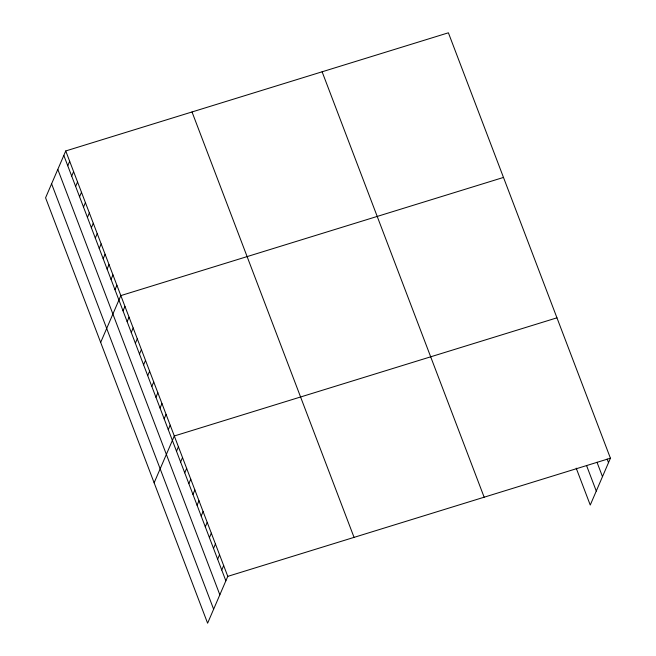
<?xml version="1.0" encoding="UTF-8"?>
<svg xmlns="http://www.w3.org/2000/svg" width="656" height="656" viewBox="0 0 656 656"><rect width="100%" height="100%" fill="white"/><g stroke="black" fill="none" stroke-linecap="round" stroke-linejoin="round"><path stroke-width="0.98" d="M65.748 150.954L45.576 197.792L207.608 623.2L227.78 576.362L65.748 150.954L448.392 32.8L610.424 458.208L590.252 505.046L576.206 468.154M67.757 165.747L69.684 161.286M71.693 176.07L73.611 171.618M75.629 186.402L77.547 181.95M79.565 196.734L81.483 192.282M83.501 207.066L85.419 202.606M87.437 217.398L89.355 212.938M91.373 227.73L93.291 223.27M95.309 238.062L97.227 233.602M99.245 248.394L101.163 243.934M103.172 258.726L105.099 254.266M107.108 269.058L109.035 264.598M111.044 279.39L112.963 274.93M114.98 289.722L116.899 285.262M100.663 342.432L120.835 295.594L503.48 177.44M123.033 310.846L124.952 306.393M127.141 321.645L129.06 317.192M131.257 332.444L133.176 327.992M135.374 343.244L137.293 338.783M139.482 354.043L141.401 349.582M143.598 364.843L145.517 360.382M147.707 375.642L149.634 371.181M151.823 386.441L153.742 381.981M155.939 397.241L157.858 392.78M160.048 408.04L161.966 403.579M164.164 418.84L166.083 414.379M168.272 429.639L170.199 425.178M154.135 482.816L174.307 435.978L556.952 317.824M176.505 451.238L178.424 446.777M180.613 462.029L182.532 457.576M184.73 472.828L186.648 468.376M188.846 483.628L190.765 479.175M192.954 494.427L194.873 489.975M197.071 505.227L198.989 500.766M201.179 516.026L203.106 511.565M205.295 526.825L207.214 522.365M209.412 537.625L211.33 533.164M213.52 548.424L215.439 543.963M217.636 559.224L219.555 554.763M221.744 570.023L223.671 565.562M227.78 576.362L610.424 458.208M607.136 459.069L608.506 462.669M597.001 462.25L602.487 476.65M586.677 465.867L596.279 491.065M322.121 71.791L484.153 497.199M192.019 111.963L354.051 537.371M63.821 155.415L225.861 580.822M57.802 169.396L219.842 594.803M51.594 183.803L213.635 609.211"/></g></svg>
